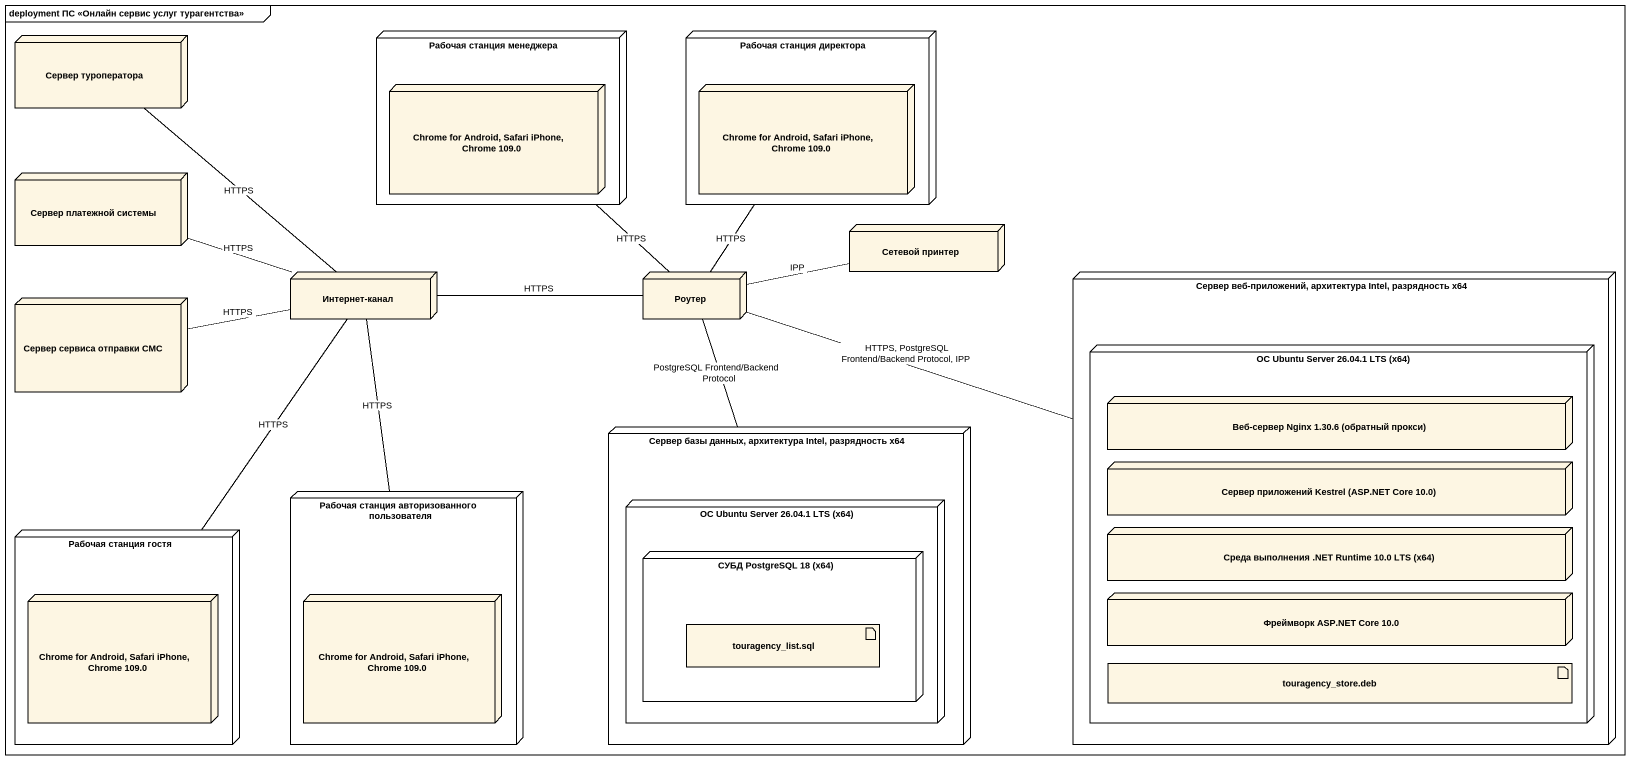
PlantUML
@startuml
mainframe deployment ПС <<Онлайн сервис услуг турагентства>>
node "Сервер туроператора" as Сервер_туроператора
node "Рабочая станция менеджера" as Рабочая_станция_менеджера {
  node "Chrome for Android, Safari iPhone, Chrome 109.0" as Chrome_for_Android_Safari
}
node "Рабочая станция директора" as Рабочая_станция_директора {
  node "Chrome for Android, Safari iPhone, Chrome 109.0" as Chrome_for_Android_Safari_2
}
node "Сервер платежной системы" as Сервер_платежной_системы
node "Сетевой принтер" as Сетевой_принтер
node "Интернет-канал" as Интернет_канал
node Роутер
node "Сервер веб-приложений, архитектура Intel, разрядность x64" as Сервер_веб_приложений {
  node "ОС Ubuntu Server 26.04.1 LTS (x64)" as ОС_Ubuntu_Server_26_04_1 {
    node "Веб-сервер Nginx 1.30.6 (обратный прокси)" as Веб_сервер_Nginx_1_30_6
    node "Сервер приложений Kestrel (ASP.NET Core 10.0)" as Сервер_приложений_Kestrel
    node "Среда выполнения .NET Runtime 10.0 LTS (x64)" as Среда_выполнения_NET
    node "Фреймворк ASP.NET Core 10.0" as Фреймворк_ASP_NET_Core_10_0
    artifact "touragency_store.deb" as touragency_store_deb
  }
}
node "Сервер сервиса отправки СМС" as Сервер_сервиса_отправки_СМС
node "Сервер базы данных, архитектура Intel, разрядность x64" as Сервер_базы_данных {
  node "ОС Ubuntu Server 26.04.1 LTS (x64)" as ОС_Ubuntu_Server_26_04_1_2 {
    node "СУБД PostgreSQL 18 (x64)" as СУБД_PostgreSQL_18_x64 {
      artifact "touragency_list.sql" as touragency_list_sql
    }
  }
}
node "Рабочая станция авторизованного пользователя" as Рабочая_станция {
  node "Chrome for Android, Safari iPhone, Chrome 109.0" as Chrome_for_Android_Safari_4
}
node "Рабочая станция гостя" as Рабочая_станция_гостя {
  node "Chrome for Android, Safari iPhone, Chrome 109.0" as Chrome_for_Android_Safari_3
}
Сервер_туроператора -- Интернет_канал : HTTPS
Рабочая_станция_менеджера -- Роутер : HTTPS
Рабочая_станция_директора -- Роутер : HTTPS
Сервер_платежной_системы -right- Интернет_канал : HTTPS
Сетевой_принтер -left- Роутер : IPP
Интернет_канал -right- Роутер : HTTPS
Сервер_веб_приложений -left- Роутер : HTTPS, PostgreSQL Frontend/Backend Protocol, IPP
Сервер_сервиса_отправки_СМС -right- Интернет_канал : HTTPS
Сервер_базы_данных -up- Роутер : PostgreSQL Frontend/Backend Protocol
Рабочая_станция -up- Интернет_канал : HTTPS
Рабочая_станция_гостя -up- Интернет_канал : HTTPS
@enduml
